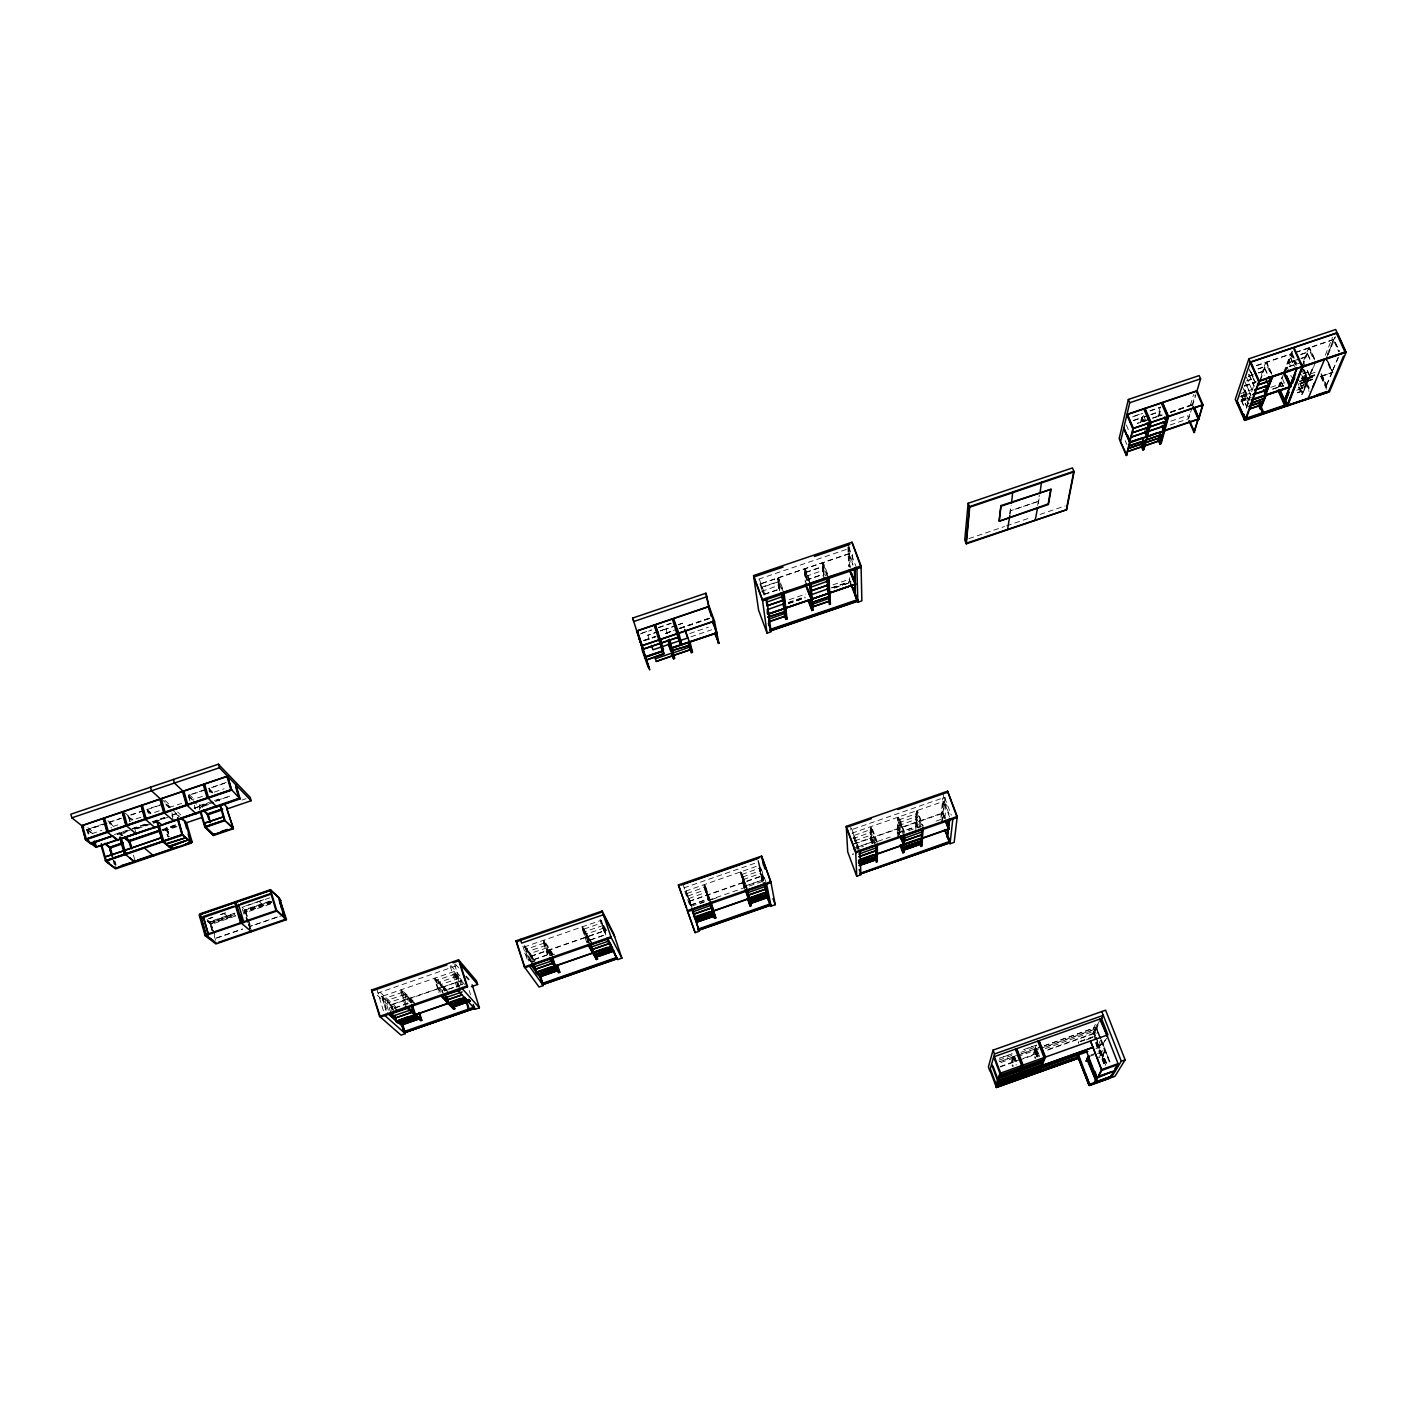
<?xml version="1.0" encoding="UTF-8"?>
<svg xmlns="http://www.w3.org/2000/svg" width="1417" height="1417" viewBox="0 0 1417 1417"><rect width="100%" height="100%" fill="white"/><g stroke="black" fill="none" stroke-linecap="round" stroke-linejoin="round"><path stroke-width="0.75" stroke-dasharray="5 3.75" d="M897.28 833.373L897.386 829.069L899.547 834.79M897.687 837.5L898.236 817.095L903.355 830.681M898.343 837.27L898.573 828.662L900.008 832.47M915.293 827.103L915.541 822.763M915.701 831.23L916.852 810.63L922.715 826.324M916.462 826.696L916.71 822.356M916.746 821.984L917.384 810.648L923.264 826.146M940.959 817.326L942.766 798.09M943.722 793.626L941.295 819.274L933.112 822.108M941.65 822.197L942.482 813.393L944.678 819.097M942.163 822.019L944.183 801.154L852.166 833.107L857.94 848.854M943.031 818.477L945.104 797.204L851.44 829.724M944.873 818.016L946.609 800.888M1009.736 513.822L1010.728 506.701M1009.984 514.406L1011.189 505.674M1037.651 505.426L1039.37 494.976M1038.289 503.637L1039.671 495.312M1140.526 422.107L1142.403 414.614M1142.563 416.279L1141.146 421.894L1137.302 423.187M1141.765 421.681L1143.182 416.067M1160.328 406.838L1157.831 416.244L1162.507 414.667M1158.38 416.332L1159.956 410.381M1159.071 415.836L1160.576 410.186M1190.475 405.032L1193.575 394.511M1188.137 418.901L1189.873 413.002M1192.388 404.571L1195.204 395.042M1170.141 424.994L1188.739 418.688L1191.856 408.202M1192.476 406.094L1195.824 394.847M1012.907 1056.976L1011.029 1062.608L1012.553 1066.576M1013.775 1056.444L1011.827 1062.325L1013.332 1066.31M1012.606 1062.042L1014.501 1056.409L999.57 1061.705L1019.833 1054.301M1246.499 406.502L1248.572 400.568M1248.767 399.984L1255.055 381.988L1248.855 368.048M1246.429 408.273L1249.192 400.356M1261.396 374.637L1265.629 362.663L1270.96 374.584M1259.908 380.429L1266.355 362.132L1272.59 376.054M1260.404 380.252L1266.763 362.274L1272.094 374.194M1278.293 387.107L1282.048 376.993M1283.784 372.352L1290.515 354.25L1294.996 364.169M1278.772 386.93L1284.05 372.795M1284.28 372.175L1293.367 347.785M1279.392 386.735L1282.456 378.481M1284.9 371.98L1292.463 351.699M1279.994 386.522L1282.261 380.465M1285.52 371.768L1291.649 353.86M1036.305 1045.073L1034.835 1048.97L1037.917 1057.029M1032.904 1054.833L1035.083 1049.094L1038.165 1057.153M1035.969 1048.562L1033.648 1054.673L1035.154 1058.375M1303.799 360.308L1308.476 348.175L1313.878 360.077M1302.081 366.153L1309.237 347.661L1315.525 361.53M1302.577 365.993L1309.609 347.803L1315.915 361.672L1307.643 380.039L1313.187 366.047M1304.047 380.287L1304.508 379.136L1308.706 388.453M1303.693 369.713L1308.511 380.411L1301.816 394.705L1307.395 380.642L1303.87 372.83M1308.015 380.447L1302.418 394.511L1298.078 384.857M1308.263 379.827L1313.825 365.834M1325.302 355.206L1332.494 337.405M1327.534 354.037L1333.308 339.797L1338.746 351.664M1334.796 337.211L1326.383 357.934L1332.848 372.157L1320.431 376.887M1328.172 354.835L1335.558 336.661M1337.967 357.669L1332.104 371.75L1338.463 357.491M1332.334 372.193L1325.958 386.522L1331.856 372.37L1325.639 358.731M1095.376 1024.42L1092.631 1029.946L1096.51 1039.883M1092.56 1033.613L1095.589 1027.591M1097.36 1024.066L1095.731 1027.325L1105.295 1052.424L1102.125 1058.127L1105.295 1052.424M1099.681 1020.559L1093.162 1033.507L1095.518 1039.511L1093.233 1033.383L1047.677 1049.678M1040.503 1048.456L1096.297 1028.636L1098.157 1024.934M1097.75 1026.28L1094.048 1033.595L1046.083 1050.652M1096.032 1037.315L1099.858 1047.376L1095.979 1037.439M1096.723 1047.092L1100.85 1045.533L1096.793 1046.968M1102.798 1044.063L1096.882 1045.959M1105.101 1040.096L1102.55 1044.79L1106.624 1038.271M1101.93 1055.683L1105.101 1049.944L1099.043 1052.105M998.95 1060.164L1013.492 1054.886L1016.538 1063.122M1021.037 1052.317L1035.561 1047.039L1039.281 1056.551M1021.799 1053.699L1042.221 1046.348M1044.258 1045.728L1096.386 1027.095L1109.972 1061.829M1017.725 1055.258L1042.115 1046.596M1044.205 1045.852L1096.262 1027.343M1000.898 1062.537L1015.493 1057.365M1017.583 1056.621L1038.431 1049.2M1045.923 1046.968L1094.597 1029.557L1096.103 1033.666M1045.215 1048.686L1093.711 1031.346L1095.252 1035.331M1000.313 1066.523L1021.179 1058.995M1023.233 1058.375L1037.705 1053.114M1000.207 1066.966L1016.892 1061.032M1018.965 1060.288L1037.74 1053.61M1080.25 1041.265L1093.587 1036.518M1080.02 1041.743L1093.339 1037.014M1086.219 1039.883L1091.94 1037.864M1096.758 1046.224L1102.869 1043.939M1095.819 1048.81L1099.911 1047.252M1090.966 1054.992L1097.024 1052.831M1089.248 1056.497L1105.419 1050.741L1102.231 1056.462L1096.262 1058.588M1099.096 1056.32L1103.17 1054.779L1107.138 1064.946L1103.099 1054.903M404.766 994.415L386.983 1000.402L390.649 1012.376M457.266 976.171L439.553 982.14L443.911 996.062M545.811 945.405L528.204 951.338L532.703 965.172M603.022 925.531L585.522 931.43L590.11 945.192M687.883 896.04L705.152 889.858L708.713 900.326M742.632 877.017L759.866 870.835L763.373 880.736M853.105 838.634L870.268 832.487L874.572 844.054M898.75 822.781L915.878 816.635L920.961 830.096M406.909 996.505L389.214 1002.457L391.8 1010.551M459.179 978.332L441.555 984.266L443.858 991.103M549.885 955.572L547.316 947.707L529.799 953.606L532.367 961.47M604.28 927.905L586.851 933.785L588.887 939.808M688.751 898.555L705.949 892.391M743.252 879.603L760.415 873.457L763.178 881.197M855.124 840.724L870.304 835.268L873.687 843.788M898.661 825.597L915.719 819.487L918.889 828.059M459.126 987.578L453.936 971.407L461.924 980.458L390.826 1004.795L392.226 1009.046M530.755 956.156L606.228 930.101M688.963 901.336L761.638 875.901M852.68 844.249L943.049 812.827L945.334 818.778M461.924 980.458L391.11 1005.06L392.385 1009.187M530.968 956.457L606.299 930.261M689.016 901.513L761.708 876.237M854.734 843.894L943.013 813.216L945.281 819.15M395.006 1007.788L412.347 1001.766M462.084 984.461L446.709 989.81L458.364 985.949M533.926 959.486L551.124 953.499M590.287 939.878L605.537 934.582M690.929 904.878L707.986 898.963M744.828 886.139L761.815 880.24L744.864 886.316M853.548 848.34L870.428 842.46M898.467 832.718L913.434 827.51L898.449 832.895M395.148 1007.93L412.489 1001.89M534.014 959.628L551.213 953.659M590.375 940.038L605.608 934.742M691 905.056L708.039 899.122L706.853 895.314M857.303 847.207L870.445 842.637L870.357 838.457L871.792 842.283M533.748 961.009L530.932 961.984L522.536 950.169M762.311 881.516L690.185 906.597L683.702 887.963L756.82 862.581M853.353 849.863L863.573 846.303M871.756 843.452L875.848 842.035M877.885 841.326L890.159 837.057M908.563 830.645L924.929 824.96M554.685 954.155L548.538 956.28L543.331 940.357L554.224 956.971M700.299 903.497L704.072 902.186M711.777 899.512L717.852 897.404M852.821 854.681L853.441 853.778L852.591 854.061M456.292 965.809L377.967 992.998L396.583 1010.091M454.078 971.548L381.758 996.47L386.062 1010.569M606.139 929.942L601.091 920.306L524.308 946.963L528.948 961.063M685.456 891.187L759.441 865.309L765.091 881.161M402.587 992.307L384.733 998.33L389.64 1014.359M455.335 973.993L437.552 979.979L442.547 995.956M544.287 943.084L526.61 949.036L531.765 964.924M687.015 893.507L704.355 887.29M898.821 819.929L916.02 813.765L921.882 829.211M216.411 937.93L242.342 929.021M277.502 916.923L249.658 926.505L281.664 915.701M216.606 938.089L242.52 929.162M208.671 918.606L212.656 917.242M220.609 914.496L226.578 912.459M245.796 905.853L257.717 901.761M259.701 901.07L263.668 899.706M208.866 918.765L212.851 917.401M220.804 914.656L228.757 911.928M269.815 897.829L242.024 907.376L245.123 910.033L248.843 922.432M234.761 913.133L209.503 921.794L211.983 930.402L209.503 922.272L234.177 913.806M269.655 901.106L244.468 909.803L248.134 922.343M243.795 910.493L269.832 901.743M209.698 922.432L234.939 913.752M271.338 901.265L244.468 910.263L247.94 922.201M234.549 914.585L209.875 923.069L210.832 923.831L235.47 915.364M271.515 901.903L244.84 911.06L245.743 911.839L270.328 903.391M209.982 923.423L207.555 920.749M210.053 923.707L234.744 915.223M247.284 922.414L244.362 911.928L271.71 902.523M235.665 916.002L211.009 924.469L206.9 920.961M270.523 904.011L245.265 912.69L244.362 911.928M788.419 602.455L804.909 596.84M831.726 587.718L850.289 581.413M788.206 602.774L804.945 597.088M831.744 587.966L850.838 581.484M788.437 603.359L805.139 597.673M834.347 587.736L851.05 582.068M690.911 636.818L711.671 629.768M788.313 603.713L804.998 598.027M834.188 588.108L842.53 585.274M844.603 584.566L848.783 583.149M114.387 834.56L129.903 829.282M131.923 828.608L150.113 822.409M152.133 821.736L164.673 817.467M172.484 814.81L176.399 813.464M212.444 801.207L198.522 805.954L199.744 810.134M214.339 800.57L218.785 799.064M164.868 817.644L157.057 820.319L158.243 824.499M172.697 814.988L176.611 813.659M117.115 834.276L126.821 830.982M132.047 829.193L147.563 823.915M152.806 822.143L164.425 818.176M194.094 808.097L209.503 802.854M216.642 800.428L230.351 796.017L216.836 800.623M117.328 834.454L149.724 823.436M154.949 821.665L168.517 817.06M194.306 808.292L211.629 802.394M126.963 831.584L120.906 833.639L125.121 832.895M135.022 828.839L151.176 823.348M153.195 822.657L157.234 821.275M213.418 802.164L200.364 807.3L213.595 802.801M215.313 801.526L219.086 800.233L215.49 802.146M137.219 828.768L151.353 823.968M153.373 823.277L157.411 821.913L156.348 820.974M241.988 800.091L246.062 798.692M175.602 824.836L165.293 828.343L167.649 836.632M162.016 829.707L175.814 825.013M162.193 830.327L175.991 825.633M163.15 830.681L176.912 826.005M177.09 826.625L166.799 830.132L165.683 829.14L167.401 835.215M1133.511 420.601L1141.588 417.873L1143.289 421.841M1148.886 415.411L1142.828 417.448L1144.529 421.416M1150.905 414.72L1158.964 412.01M1244.604 385.601L1256.082 381.722M1244.498 385.902L1255.976 382.023M1244.392 386.203L1255.869 382.324M1143.076 421.239L1150.763 418.635M1152.676 417.997L1156.52 416.687M1170.637 411.922L1193.008 404.359M1137.231 423.488L1141.075 422.177M1142.988 421.54L1150.675 418.936M1152.606 418.281L1162.436 414.951M1170.566 412.205L1192.919 404.642M1142.917 421.823L1146.76 420.53M1170.477 412.506L1192.831 404.943M1240.778 393.519L1252.787 389.197M1303.268 373.468L1311.327 370.74M1303.162 373.787L1311.203 371.059M1241.735 395.839L1249.652 393.147M1239.662 396.795L1249.546 393.448M1170.849 421.15L1187.375 415.553L1188.739 418.688M1241.558 397.203L1249.918 394.387M1270.819 387.302L1283.377 383.051M1302.188 376.692L1316.818 371.732M1301.479 378.056L1309.503 375.346L1306.846 369.465M1301.355 378.374L1309.379 375.647L1306.722 369.766M1241.327 399.612L1249.705 396.778M1272.749 388.984L1283.217 385.442M1302.081 379.048L1314.639 374.796M1241.239 399.913L1249.599 397.079M1272.643 389.268L1283.111 385.725M1301.957 379.349L1314.515 375.098M1241.487 400.48L1249.865 397.646M1302.205 379.915L1314.781 375.664M1240.849 401.046L1251.3 397.504M1299.407 381.208L1314.055 376.249M1241.097 401.613L1249.457 398.779M1299.672 381.775L1314.303 376.816M1299.708 383.281L1312.567 379.03M1320.679 376.284L1332.848 372.157M1300.753 383.298L1312.443 379.331M1320.555 376.585L1332.724 372.458L1326.259 358.253M1299.974 383.848L1312.319 379.632M1306.545 384.149L1298.273 386.965L1301.816 394.705M1298.539 387.532L1306.793 384.733M1298.822 389.303L1304.774 387.284M1296.714 390.26L1304.65 387.585L1302.134 381.456M1297.529 392.58L1303.463 390.578L1298.22 378.941M1297.405 392.881L1303.339 390.862L1298.096 379.242M758.68 579.163L849.686 548.308L848.393 544.943M849.332 553.746L759.937 584.07L849.314 553.498L853.495 564.657M761.088 587.4L777.844 581.714L780.59 589.242M805.653 572.273L822.356 566.605L825.81 575.94M777.862 581.962L761.124 587.648L763.816 594.945M805.671 572.539L822.374 566.871M761.638 591.42L778.287 585.504L779.864 589.897M806.007 576.365L822.622 570.466L824.96 576.666M642.06 633.027L651.377 629.874M658.515 627.448L671.073 623.179M640.271 633.913L651.448 630.104M658.568 627.696L671.144 623.427M764.206 594.219L778.73 589.277M806.308 579.907L822.87 574.292M764.224 594.467L778.765 589.525M806.326 580.173L822.887 574.54M658.267 631.699L647.835 635.259L658.214 631.468M660.304 630.76L664.467 629.343L666.008 633.736M676.246 625.606L665.831 629.148L676.192 625.358M678.282 624.649L682.445 623.232L683.986 627.625M660.357 630.99L664.467 629.343M678.336 624.897L682.445 623.232M87.783 833.426L86.72 829.565L102.609 824.18M643.796 640.36L655.734 636.304M678.017 628.741L666.203 633.275M679.611 628.192L709.403 618.078M106.806 823.011L86.951 829.76L88.031 833.621M109.463 822.108L121.1 818.158M143.755 810.453L128.274 815.714L129.886 821.488M148.36 813.376L147.049 809.337L162.512 804.094M189.949 801.083L188.284 795.327L205.607 789.446M226.224 782.45L208.866 788.348L209.999 792.174M643.867 640.59L655.805 636.534M666.149 633.027L672.101 631.008M679.664 628.44L709.456 618.326M107.037 823.206L87.199 829.937L88.261 833.798M121.331 818.353L109.694 822.303L111.305 828.077M143.985 810.648L128.486 815.909L130.116 821.683M147.262 809.532L162.725 804.271M205.802 789.641L188.496 795.522L190.161 801.278M224.488 783.3L209.078 788.543L210.194 792.369M643.938 640.838L655.876 636.782M665.565 633.488L672.172 631.238M679.717 628.67L709.51 618.556M91.946 833.674L101.811 830.327M117.788 824.889L112.97 826.536L109.888 824.021M140.832 817.326L131.639 820.195L126.892 816.157M159.253 810.807L150.981 813.624L146.341 809.55M168.942 807.513L181.695 803.439M202.383 796.407L191.95 799.684L187.593 795.539M212.408 792.741L208.919 790.172M214.357 792.085L224.116 788.755M689.725 633.523L708.411 627.182M789.18 599.728L805.848 594.06M832.948 584.849L849.615 579.181M968.945 538.619L1004.476 526.539M1006.566 525.831L1029.557 518.002M1040.007 514.46L1065.088 505.94M1256.631 365.409L1291.135 353.772L1296.502 365.675M1295.652 352.248L1333.946 339.301L1339.384 351.168M1256.525 365.728L1291.011 354.073L1297.281 367.959M1295.528 352.55L1333.804 339.619L1339.242 351.487M1258.119 368.757L1264.194 366.702L1268.622 376.621M1300.841 354.321L1306.899 352.284L1310.477 360.184M1258.013 369.075L1264.088 367.021L1266.745 372.954M1300.717 354.64L1306.775 352.585L1310.353 360.485M1248.466 376.107L1256.525 373.38M1258.526 372.706L1262.565 371.343L1264.212 375.594M1299.052 359.015L1289.009 362.398L1290.674 366.649M1301.072 358.324L1305.092 356.978L1306.864 360.91M1248.359 376.408L1256.418 373.698M1258.42 373.008L1262.458 371.644M1288.885 362.717L1298.946 359.316M1300.948 358.643L1304.968 357.279L1306.757 361.211M1134.663 415.889L1142.775 413.162M1150.108 410.682L1160.222 407.264M1132.573 416.881L1142.704 413.445M1150.019 410.983L1160.151 407.547M1246.907 380.695L1254.931 377.967M1289.275 366.365L1297.281 363.655M1246.801 380.996L1254.824 378.286M1289.169 366.666L1301.178 362.61M1133.582 420.318L1141.659 417.59L1143.36 421.54M1148.957 415.11L1142.917 417.165L1144.599 421.132M1150.976 414.437L1159.035 411.709L1160.665 415.96M86.72 829.565L92.176 833.869M92.619 833.444L87.872 829.707L88.934 833.568M87.801 827.634L94.567 833.001M206.935 919.491L210.159 922.06L213.595 933.484M210.726 923.477L212.833 928.224M122.978 835.339L119.79 832.735L120.959 836.933M119.967 833.355L121.083 834.259M119.117 832.948L122.323 835.569M121.649 835.8L118.461 833.178L119.577 834.082M107.816 820.744L112.687 824.747M109.02 822.533L113.643 826.306M223.975 913.788L227.003 915.789M127.565 815.926L132.543 820.142M125.068 813.004L132.985 819.735M245.017 911.698L245.92 912.459M245.69 911.468L250.809 926.683M147.209 811.126L150.308 813.854M166.993 828.697L169.845 835.747M162.99 825.509L156.844 820.124L158.031 824.322M167.454 829.901L165.948 828.113L168.304 836.402M162.246 825.686L156.171 820.354L157.376 824.552M147.014 809.32L151.637 813.393M258.886 901.106L262.11 904.436L259.081 901.743M165.86 803.864L170.642 808.221M172.219 809.674L179.498 816.281M165.931 804.767L169.154 807.708M175.956 813.889L178.825 816.511M377.223 995.212L393.271 1009.86M161.272 798.834L170.288 807.052M164.85 800.339L171.227 806.167M177.603 811.994L180.791 814.917M397.238 1009.86L391.783 1004.83L393.005 1008.78M380.022 992.183L397.539 1008.39M192.942 800.64L200.647 807.956M188.266 795.309L192.623 799.471M200.364 807.3L199.195 805.724L200.399 809.904M188.851 794.193L193.474 798.603M199.638 804.502L202.737 807.442M415.181 1003.626L400.94 989.81L406.041 1006.035M415.819 1005.131L409.247 998.755L410.469 1002.722M410.469 998.347L413.091 1000.88M219.086 800.233L218.129 799.277L219.263 800.871M208.848 788.313L213.081 792.51M209.592 789.942L212.603 792.935M442.37 986.87L434.417 978.385L438.809 992.414M442.635 987.153L447.506 992.378M443.84 986.728L449.933 993.264M448.038 992.183L434.824 978.049L439.217 992.077L434.966 978.191M461.251 980.688L465.626 985.63M450.925 965.579L460.419 976.419M455.335 964.056L459.356 968.714M531.641 956.227L536.476 963.153M524.06 946.627L535.821 963.383M524.503 945.281L535.148 960.513M548.946 950.205L552.4 955.448M550.15 949.78L553.604 955.04M587.169 936.92L589.206 940.498M591.775 943.917L582.139 926.877L587.506 942.925M592.43 943.687L588.374 936.495L589.667 940.392M605.466 930.172L600.489 920.696L605.148 934.565M1326.135 358.554L1332.6 372.777M1321.76 374.513L1326.79 385.566M1321.051 373.521L1326.967 386.558M1309.113 347.962L1314.515 359.865M1321.158 374.726L1327.003 387.62M1321.299 375.594L1326.365 386.752M1321.423 376.55L1326.489 387.709M1320.821 376.763L1326.719 389.764M1303.286 361.618L1305.96 367.499M1304.331 369.908L1308.759 379.667M1303.569 370.032L1308.387 380.712M1301.833 366.773L1308.263 381.049M1301.479 369.146L1306.775 380.854L1305.305 384.574L1301.798 376.78M1309.326 388.24L1305.11 378.924L1308.865 389.392M1292.269 353.648L1296.75 363.567M1301.532 374.637L1309.095 391.464M1291.755 353.559L1296.13 363.779M1290.745 357.739L1296.094 369.607M1290.639 358.04L1293.314 363.974M1296.821 380.819L1302.914 394.333M1287.167 367.34L1291.578 377.152M1282.686 379.349L1284.422 383.228M1281.553 382.36L1283.288 386.239M1281.446 382.661L1283.182 386.54M1266.249 362.451L1271.598 374.371M1251.14 372.122L1253.797 378.091M1248.749 368.349L1254.948 382.289M1248.891 374.159L1254.187 386.062M1248.784 374.46L1254.08 386.363M1246.34 377.099L1252.486 390.933M1246.641 385.3L1250.998 395.148M1244.781 381.669L1250.91 395.449M1245.047 389.958L1249.812 400.161M1244.834 390.561L1248.324 398.407M1244.268 389.817L1248.926 400.852M1242.479 386.841L1248.82 401.153M1243.329 392.084L1248.536 403.81M1243.577 394.245L1247.916 404.022M1241.735 395.184L1246.907 406.874M1241.629 395.485L1246.801 407.175M1241.487 400.391L1244.923 408.167M1241.381 400.692L1244.817 408.468M1143.554 415.447L1146.105 421.398M1126.356 425.029L1129.739 432.964M1125.24 440.652L1126.905 444.584M1096.333 1027.219L1099.255 1034.995M1099.964 1036.5L1109.848 1062.077M1096.297 1028.636L1100.194 1038.572M1100.956 1040.556L1109.511 1062.413M1099.291 1041.53L1100.779 1045.657M1093.641 1031.47L1095.199 1035.455M1097.289 1041.867L1105.827 1063.742M1105.756 1065.46L1096.368 1041.406L1105.012 1063.83M1096.297 1042.664L1104.746 1064.291M1095.89 1042.416L1104.339 1064.078M1095.642 1042.912L1104.073 1064.539M848.606 547.086L856.931 568.802M944.661 797.7L951.338 815.147M944.183 801.154L950.098 816.812M848.801 553.923L852.981 564.834M949.549 817.007L943.633 801.526L942.535 813.021L944.714 818.725M1039.635 1056.621L1036.553 1048.562L1034.357 1054.319L1035.862 1058.286M1035.508 1047.181L1038.732 1056.267M1035.526 1048.722L1037.829 1054.762M1035.827 1050.44L1038.13 1056.462M1035.172 1052.158L1037.474 1058.145M1035.136 1052.264L1037.421 1058.269M943.031 813.021L945.298 818.973M849.102 579.358L850.554 583.166M1014.501 1056.409L1016.804 1062.467M1014.235 1056.285L1016.538 1062.343M1013.562 1056.533L1016.768 1064.769M1012.872 1056.763L1015.971 1065.053M827.439 573.495L823.295 562.584L824.287 577.799M828.29 577.056L822.763 562.496L823.773 577.977M826.961 575.727L822.126 562.974L822.976 576.01M921.316 824.623L916.179 811.055L915.559 822.391L917.72 828.113M916.214 822.161L918.464 828.113M916.197 822.356L917.702 826.501M809.461 579.606L805.334 568.678L806.627 583.786M904.755 832.576L898.909 817.06L898.591 828.29L900.025 832.098M809.479 581.395L804.661 568.642L805.99 584.017M804.697 568.89L809.497 581.643M898.236 817.29L903.355 830.876M809.745 583.166L804.165 569.067L805.299 582.033M904.648 835.198L897.705 817.485L897.404 828.697L899.547 834.418M805.972 576.117L807.548 580.509M898.75 822.586L903.816 836.065M898.661 825.403L901.549 833.267M897.935 828.52L900.167 834.843M877.318 842.123L871.526 826.572L871.685 837.642L873.828 843.381M782.68 588.693L778.588 577.746L780.342 592.731M783.495 592.271L778.039 577.658L779.58 590.765M876.645 842.176L870.835 826.625L871.154 846.728M781.493 589.1L777.419 578.136L778.925 590.978M875.245 840.653L870.162 827.032L870.357 838.102L872.5 843.841M875.263 843.416L870.215 829.689L852.981 835.853L858.72 851.174M871.012 837.872L873.244 844.036M759.441 579.553L765.322 595.441M859.34 849.35L850.678 825.916L850.873 829.99M760.592 583.857L764.649 594.821M852.857 833.054L858.613 848.624M759.902 583.822L763.993 595.034M758.219 860.562L766.65 884.137M763.71 879.443L758.803 865.716L762.417 880.329M763.533 880.081L759.317 868.196L742.012 874.413L747.521 889.858M665.76 628.9L667.992 635.135M746.954 887.467L741.374 871.774L743.854 882.082M747.432 890.461L740.666 871.827L745.165 890.549M743.216 879.443L745.997 887.361M745.98 888.211L740.17 872.199L744.704 888.282M743.181 882.313L745.324 888.335M647.782 635.011L649.305 639.404M710.342 900.202L704.834 884.456L707.951 894.552M710.076 900.698L704.231 884.474L709.917 902.824M704.284 884.651L709.793 900.397M707.42 894.747L709.527 900.787M709.12 900.627L703.611 884.881L706.746 894.977M693.25 911.503L686.129 890.956L689.583 900.946M683.1 884.421L691.673 909.165M689.689 901.265L692.328 908.935M604.191 927.745L605.59 931.819M601.091 920.306L606.494 936.318M605.732 934.972L601.676 922.963L584.176 929.038L589.437 944.856M600.17 919.35L605.502 935.273M589.507 940.091L582.918 926.807L588.197 942.677M587.524 936.424L589.065 940.799M588.462 940.817L581.678 927.232L586.957 943.102M552.081 955.643L549.955 949.479L543.969 940.321L549.194 956.245M549.619 949.957L550.965 954.048M549.424 949.656L551.355 955.536M550.239 954.119L542.746 940.764L547.299 954.686M547.21 947.548L549.796 955.412M533.341 961.806L531.428 955.926L525.105 946.875L530.277 962.834M529.905 953.747L532.951 962.568M522.891 946.184L528.098 962.196M469.204 990.43L470.533 994.628M462.491 984.62L461.003 980.405L453.387 971.796L457.797 985.807M454.627 964.516L460.968 984.638M457.142 976.03L459.763 984.124M455.211 973.851L460.242 989.81M450.199 966.057L457.797 990.2M445.08 990.678L443.592 986.462L435.657 977.943L440.669 993.99M443.043 986.834L444.46 991.085M442.901 986.693L444.194 990.802M439.695 982.282L442.812 992.219M708.057 894.889L710.431 902.629M411.692 1002.297L410.186 998.064L401.631 989.757L406.59 1005.84M409.637 998.259L411.196 1002.651M410.186 1002.439L408.964 998.489L400.391 990.2L404.731 1004.263M406.768 996.364L408.751 1002.457M404.607 994.273L407.689 1004.246M393.324 1010.498L391.499 1004.564L382.608 996.364L387.532 1012.482M381.917 996.612L386.221 1010.711M376.851 989.261L383.653 1011.525M249.303 923.866L251.358 931.04M248.524 923.671L250.508 930.632M248.524 924.185L250.278 930.137M242.413 909.218L244.928 917.366M194.288 805.175L195.387 808.983M213.4 930.225L215.118 936.23M214.18 935.486L215.898 941.49M171.918 812.773L173.016 816.599M171.794 814.917L173.441 820.638M167.277 829.282L169.19 835.959M166.604 827.9L169.296 836.792M166.161 828.29L168.641 837.022M157.712 820.089L158.917 824.269M134.473 827.617L136.085 833.355M133.446 855.106L135.2 861.323M114.99 861.093L116.123 865.149M114.334 861.323L115.45 865.38M113.785 860.154L114.919 864.211M113.13 860.385L114.246 864.441M87.393 829.335L89.005 835.127M742.738 882.826L744.633 890.726M743.925 882.419L745.82 890.319M757.953 860.686L761.832 879.443M761.035 876.468L762.683 884.456M759.441 865.309L763.338 884.226M848.464 547.068L849.279 567.083M849.651 577.658L849.793 581.572M847.933 547.263L848.624 566.517M849.686 548.308L850.342 567.508M849.314 553.498L849.793 566.924M852.361 554.419L852.697 565.135M871.544 838.049L871.614 842.3M1078.355 1041.938L1078.372 1043.071L1078.355 1041.938M1012.021 1053.787L999.534 1058.216L1011.986 1053.911M1036.27 1045.161L1023.8 1049.59L1036.234 1045.285M1038.324 501.335L1010.144 510.917L1038.324 501.335"/><path stroke-width="1.5" d="M902.824 852.751L903.125 844.337L904.312 843.912L903.993 852.325L902.824 852.751L899.99 845.205M904.666 834.772L904.329 843.558L903.143 843.965L903.461 835.198M903.656 844.142L903.337 852.556L900.521 845.028M903.674 843.788L903.993 835.003M922.219 838.049L922.06 840.653L903.816 847.012L903.904 844.426M921.156 840.122L920.749 846.498L921.918 846.091L922.485 837.589L921.404 846.268M921.936 828.414L921.333 837.642L922.52 837.234L923.14 827.989M921.989 837.412L922.591 828.183M968.13 503.283L964.764 540.036L966.288 543.845L1066.647 509.713L1074.086 471.861L1072.456 467.929L968.13 503.283L969.724 507.233L966.288 543.845M846.356 827.422L855.744 852.804L957.13 817.538L947.583 791.2L846.286 826.359L847.703 851.83L856.718 876.291L860.881 874.838L860.066 851.298M949.691 820.567L948.345 828.237L949.355 818.867M945.954 820.443L949.071 829.051L858.596 860.58M949.39 841.503L944.519 829.707M947.583 791.2L957.272 816.458L954.172 842.318L950.028 843.77L952.826 819.026M999.074 520.624L1000.969 505.586L1051.095 489.255L1048.421 504.523L999.304 521.208L1048.173 503.938L1050.528 490.565M999.304 521.208L1000.969 505.586M1009.825 515.54L1007.646 529.126M1011.543 503.088L1012.73 491.965M1037.598 507.817L1035.296 519.72M1039.972 493.435L1041.477 482.223M1066.416 509.146L1073.838 471.259L969.476 506.631L966.057 543.26L1066.647 509.713M1196.851 391.411L1200.589 378.817L1199.172 375.576L1128.339 399.47L1119.164 438.632L1126.302 455.477L1129.26 445.753M1128.339 399.47L1129.739 402.729L1120.51 441.803L1126.922 455.264M1126.302 455.477L1129.562 442.157L1141.11 438.278M1196.958 391.039L1126.905 414.703L1132.874 428.696L1203.033 404.943L1197.046 390.738L1126.976 414.402L1132.945 428.395L1129.703 441.59L1133.511 428.483L1127.542 414.49M1163.251 433.974L1128.942 446.249L1129.951 442.157L1123.823 427.757M1147.309 436.294L1144.033 449.455L1142.793 449.88L1145.29 440.315M1145.078 408.557L1151.082 422.532L1147.681 435.497L1146.442 435.922L1149.807 422.957L1143.82 408.982M1145.91 440.102L1143.413 449.667L1141.748 445.77M1147.062 435.71L1150.515 422.443L1144.529 408.468L1150.445 422.744M1164.473 431.034L1164.845 430.201L1161.125 443.663L1159.903 444.07L1163.605 430.626L1161.905 426.694M1162.595 402.641L1168.618 416.598L1165.004 429.634L1163.764 430.06L1167.36 417.023L1161.338 403.066M1163.694 432.344L1160.505 443.875L1158.84 439.978M1164.384 429.847L1168.069 416.509L1162.046 402.552L1167.998 416.811M993.051 1050.139L988.393 1066.983L989.774 1070.667L994.504 1053.965L993.051 1050.139L1105.614 1010.179L1125.133 1059.845L1114.949 1076.335L1111.265 1077.646L1121.29 1061.209L1125.133 1059.845M1198.197 418.918L1194.035 432.504L1198.197 418.918L1193.911 409.088M1132.945 428.395L1203.122 404.642L1198.995 418.121L1202.413 405.156L1196.338 391.251M1199.065 419.273L1194.566 407.937M999.924 1073.218L995.938 1086.06L1077.894 1056.976M996.204 1086.432L996.399 1087.494L1078.461 1058.18L996.434 1087.388M1020.169 1073.271L1019.053 1076.353L1041.088 1068.507L996.966 1084.218L997.905 1081.189L1093.587 1047.145L997.834 1081.437L991.563 1064.344M1016.095 1048.899L1022.348 1065.354M1016.326 1048.81L1022.613 1065.141M1287.327 405.563L1329.429 391.96L1346.15 352.319L1335.682 329.506L1248.873 358.802L1235.27 399.328L1244.587 420.424L1328.438 391.978L1328.65 390.277M1236.651 402.463L1250.325 362.026L1337.17 332.712L1345.743 352.054L1258.739 381.474L1250.219 362.345L1337.028 333.048M1244.587 420.424L1245.348 418.529L1243.683 414.791M1327.127 392.084L1245.224 419.875L1258.845 381.173L1248.873 358.802M1019 1072.917L1021.639 1065.602L1015.387 1049.147M1266.302 394.564L1260.156 408.84L1265.186 394.936M1272.98 376.178L1265.399 394.351L1271.846 376.568M1019.691 1072.687L1022.383 1065.23M1260.758 408.627L1266.054 395.343M1266.019 394.139L1272.484 376.355M1017.867 1078.248L1019.815 1072.846M1020.382 1072.439L1023.056 1065.088L1016.786 1048.651M1018.646 1077.965L1020.63 1072.545L1019.036 1073.112M1262.6 413.658L1259.695 405.049M1290.196 386.469L1284.351 400.639L1289.7 386.646L1284.44 374.92M1258.845 380.978L1297.405 367.658L1289.931 386.044L1296.785 368.137M1288.514 392.261L1286.051 400.055M1285.077 373.964L1290.444 387.054L1251.512 400.267M1291.808 383.67L1295.616 373.716M1286.831 398.053L1289.133 392.048M1292.428 383.458L1294.731 377.489M1288.124 403.508L1301.833 368.668M1287.575 406.13L1302.737 367.021L1293.987 347.572M1312.939 386.682L1314.604 382.732M1324.434 359.652L1308.174 398.496M1038.98 1070.721L1041.247 1065.212M1041.69 1064.84L1044.772 1057.365L1038.484 1040.946M1039.724 1070.561L1039.777 1071.677L1042.044 1064.929L997.586 1080.764L1000.597 1073.076L994.38 1056.604M1042.363 1064.61L1045.463 1057.117L1039.157 1040.698M1040.432 1070.207L1044.063 1057.613L1037.775 1041.194M1329.5 389.356L1343.475 356.163M1077.912 1058.092L996.594 1086.68M1085.971 1050.05L1096.864 1078.107L1095.199 1071.819M1101.434 1018.982L1103.276 1015.334L994.504 1053.965M1088.167 1060.678L1095.926 1080.675L1086.715 1058.924L1088.929 1055.718L1085.989 1061.351L1089.248 1056.497M1076.92 1054.478L1088.929 1085.192M1076.991 1054.354L1089.283 1085.493L1077.31 1053.522M1097.555 1077.859L1094.473 1083.208L1096.209 1078.851M1089.283 1085.493L1110.113 1078.054L1118.438 1064.362L1101.841 1070.384L1097.679 1077.629L1101.523 1069.569L1118.048 1063.671L1114.701 1069.197M1095.252 1080.923L1097.006 1077.859M1094.172 1082.411L1110.149 1076.707L1113.744 1072.067M1097.378 1076.831L1111.548 1071.766M1097.236 1077.062L1111.406 1071.996M1096.882 1078.089L1113.585 1071.039M1088.167 1057.206L1096.74 1079.276M1089.939 1084.164L1107.509 1077.876M1088.858 1085.298L1110.149 1076.707M1000.083 1075.025L1021.072 1067.462M1022.312 1067.125L1043.266 1059.562M1107.474 1036.695L1099.822 1019.16M999.41 1076.867L1020.293 1069.339M1021.639 1068.967L1042.505 1061.439M998.861 1078.62L1019.655 1071.11M1020.984 1070.738L1041.761 1063.246M1041.442 1066.381L1019.301 1074.263L1041.69 1067.072M1086.626 1050.582L1041.973 1066.487L1086.573 1050.706M1041.69 1067.054L997.143 1082.145M998.719 1082.836L1016.786 1076.406M1041.247 1068.241L1087.795 1051.573M1006.513 1082.765L1037.474 1071.748M1039.529 1071.004L1073.643 1058.853M371.537 990.022L379.561 1016.361L466.813 986.019L467.521 986.817L380.429 1017.123L371.537 990.022L458.541 959.823L476.519 980.918L477.653 984.496L471.418 986.675M602.136 911.06L515.93 940.853L524.361 966.89L610.78 936.832L621.886 958.158L617.67 959.628L606.848 939.241M856.718 876.291L855.691 851.794L957.272 816.458M695.109 932.634L678.406 884.97L761.655 856.081L770.813 881.657L687.316 910.688L695.109 932.634L699.307 931.164L691.602 908.899M389.64 1014.359L407.529 1008.337M442.547 995.956L460.366 989.952M531.765 964.924L549.477 958.955M589.437 944.856L607.061 938.904M694.401 908.527L709.899 903.143M747.556 890.035L764.932 883.995M858.72 851.369L875.989 845.17M904.648 835.392L921.865 829.406M687.635 911.627L770.99 882.614L761.85 857.09M391.871 1016.379L409.672 1010.356M444.548 998.046L462.155 991.918M533.359 967.138L550.983 961.204M590.765 947.176L608.3 941.242M693.303 911.662L710.608 905.463M748.158 892.586L765.428 886.387M858.826 854.079L876.007 847.915M904.542 838.173L921.688 832.009M394.085 1018.362L411.674 1012.252M446.514 1000.119L462.101 994.699M592.058 949.461L609.452 943.403M694.1 913.947L711.369 907.943M748.707 894.942L765.942 888.937M858.915 856.594L876.025 850.625M904.436 840.742L921.511 834.808M411.816 1012.376L394.245 1018.486L392.863 1014.395M446.638 1000.26L462.225 994.84M535.024 969.494L552.471 963.418L551.178 959.504M609.523 943.563L592.147 949.62L590.11 943.58M694.153 914.107L711.423 908.102L710.023 904.046M858.915 856.771L876.025 850.802M921.493 834.985L904.436 840.919L903.001 836.916M395.13 1016.432L395.68 1020.63L388.311 1014.041M405.351 1006.283L413.853 1014.306L415.075 1013.881L408.007 1007.186M440.74 995.797L447.311 1002.651L448.534 1002.226L446.674 996.31M535.254 967.669L535.856 971.832L530.844 964.818M588.002 944.926L592.2 952.224L593.404 951.799L590.8 943.988M694.295 916.675L692.275 908.669M710.944 902.168L713.353 910.033L712.166 910.458L709.722 902.594M745.395 890.213L748.123 897.935L749.327 897.51L747.432 889.469M415.022 1014.997L415.358 1014.147L421.841 1020.293L420.654 1020.718L414.136 1014.572M540.267 974.737L540.851 978.846L536.724 971.885M554.986 966.288L555.287 965.42L559.821 972.239L558.617 972.647L555.216 967.545M595.618 955.465L596.894 959.309L592.908 952.33L597.567 959.079L596.38 959.504L592.359 952.525M764.064 882.685L767.429 892.32L694.631 917.667L695.074 916.764M767.199 891.647L765.091 887.697M876.769 861.819L877.247 853.335L877.3 861.642L876.131 862.05L876.078 855.833M407.281 1016.963L396.175 1021.568L465.042 997.586M450.216 1002.032L460.649 998.383M536.069 972.133L550.611 967.067M592.908 952.348L607.397 947.3M694.401 917.012L708.819 911.999M763.108 893.1L748.743 898.095L750.567 905.782L747.857 898.165M860.402 859.233L872.642 854.965M905.693 843.452L919.934 838.51M464.9 997.444L395.874 1021.285L397.964 1023.145L416.527 1015.954L399.842 1021.763M611.666 946.343L536.069 972.487L537.539 974.542L555.96 967.404L537.539 974.542M694.56 917.49L767.359 891.966L767.855 894.357L749.221 900.114L767.855 894.357M858.596 860.385L949.107 828.679M466.352 998.613L449.915 1005.06L466.547 999.268M610.461 948.434L594.184 954.828L612.746 948.363L611.754 946.503L536.264 972.771L533.748 965.562M697.129 918.251L713.761 913.186L695.074 918.96M858.454 862.085L876.964 856.364L858.684 862.723M399.824 1023.517L417.2 1017.459M451.633 1005.485L468.956 999.446M538.991 975.055L556.226 969.051M595.459 955.395L612.64 949.408M767.288 895.562L750.248 901.478L767.323 895.721M859.163 863.555L876.096 857.657M921.032 842.017L904.17 847.88L921.032 842.194M399.984 1023.641L417.342 1017.601M451.757 1005.609L469.08 999.587M539.098 975.197L556.314 969.193M595.547 955.536L612.711 949.567M859.18 863.732L876.096 857.834M401.418 1024.934L418.724 1018.912M470.302 1000.951L453.05 1006.956L451.81 1003.059M540.107 976.632L557.288 970.645M696.881 922.024L713.902 916.091M750.691 903.284L767.66 897.386M859.233 865.486L876.096 859.605M904.081 849.863L920.908 844.001M401.56 1025.058L418.865 1019.036M470.426 1001.075L453.174 1007.097L451.952 1003.183M540.214 976.774L557.377 970.787M696.934 922.184L713.955 916.25M750.727 903.444L767.677 897.546M859.251 865.645L876.113 859.782M904.081 850.041L920.891 844.178M454.822 1008.815L453.617 1009.241L447.577 1002.917L448.799 1002.492L454.822 1008.815L453.599 1004.919M696.987 924.451L695.712 918.623M714.593 918.322L715.78 917.897L713.46 910.369L712.255 910.777L714.593 918.322L712.609 912.424M750.036 905.977L751.223 905.552L749.398 897.847L748.194 898.272L750.036 905.977L747.344 898.343M474.181 1007.133L403.686 1031.7L401.897 1025.89M616.82 957.414L541.825 983.557L540.586 979.714M770.334 903.904L697.996 929.127L698.422 930.367L770.795 905.18L765.57 890.461M474.376 1007.7L404.961 1032.568M542.215 984.089L617.015 957.981M698.209 929.765L770.565 904.542M950.205 842.601L859.977 874.059L950.276 841.911M474.837 1008.213L404.5 1032.674L474.589 1008.426L473.26 1004.423M542.693 984.514L617.316 958.565M770.759 905.02L698.935 930.066L696.757 923.795M860.721 873.669L949.975 842.725L945.033 829.53M402.215 1022.826L405.297 1033.648L401.029 1035.154L379.561 1016.361M472.127 984.762L479.424 1007.806L475.173 1009.294L457.797 990.2M539.912 975.126L543.313 985.541L539.062 987.029L524.361 966.89M767.111 895.101L771.043 906.154L775.223 904.701L770.813 881.657M372.405 990.82L446.869 964.942M453.05 962.834L459.25 960.673L467.521 986.817M515.93 940.853L516.55 941.72L602.562 911.875M682.427 884.314L759.707 857.498M848.411 826.696L871.118 818.831M897.935 809.514L947.459 792.316M680.815 885.218L757.705 858.525M205.624 934.795L276.669 910.369L286.269 919.031L251.358 931.04M205.128 935.681L276.864 911.025L286.464 919.668L215.898 943.952L205.128 935.681L199.159 914.833L270.718 890.283M284.569 917.862L285.419 918.623M218.431 942.376L249.303 931.748M285.419 918.269L279.539 898.449L270.452 889.699L199.655 913.965L205.802 935.45L216.376 943.084M233.362 906.349L203.162 916.498L208.352 934.6M240.677 903.833L270.612 893.56M278.706 898.502L284.587 918.34L282.798 911.875M767.5 609.629L784.115 603.713M811.746 594.573L828.325 588.693M643.814 652.847L632.62 618.078L705.949 593.209L711.121 616.094M651.448 645.408L652.989 649.801L669.71 644.115L668.169 639.74M669.462 639.297L671.003 643.672L687.706 638.004L684.677 629.467M90.44 843.08L112.545 835.835L90.865 843.912L85.587 839.82L81.672 825.597L227.446 776.091L231.609 790.19L85.587 839.82M90.918 843.452L112.775 836.012M767.323 613.348L767.412 608.956M783.016 603.394L784.54 607.503L785.691 607.114L784.044 592.359M805.476 584.194L810.878 598.541L812.03 598.151L810.825 583.255M828.821 577.144L829.707 592.147L828.555 592.536L827.652 577.534M850.129 571.334L855.337 583.414L854.894 568.288M851.298 572.84L855.567 584.017L767.589 614.199L855.567 584.265L851.298 573.088M660.765 646.205L662.235 650.35L663.528 649.907L655.504 624.791M673.624 618.627L678.867 633.275L681.453 643.796L680.16 644.239L672.331 619.07M712.237 621.744L716.612 631.84L714.451 620.929L641.795 645.621L644.93 656.23L637.349 630.955L639.829 639.386M769.608 613.791L855.567 584.017M663.014 650.616L663.776 653.432L646.099 660.127L663.988 654.034L663.085 650.722L645.072 656.709C662.111 705.932 625.411 596.964 645.284 657.329L663.209 651.2M669.798 641.316L674.793 658.338L673.518 658.781L670.702 647.959L716.931 632.921L671.569 648.384L668.771 640.342M645.213 657.063L663.156 650.952M671.516 648.118L716.878 632.673M767.801 616.82L785.797 611.365L768.014 617.405M811.906 602.491L829.636 596.451L811.906 602.491L811.622 598.966M95.647 847.118L118.054 839.484M119.453 839.006L134.013 834.064M136.085 833.355L150.627 828.414M154.099 827.227L155.445 826.766M165.151 823.472L171.368 821.346M172.768 820.868L193.722 813.748M195.139 813.252L214.25 806.751M216.305 806.06L237.79 798.745M240.111 798.905L231.414 789.552L85.41 839.183L95.878 847.295L240.111 798.905L236.001 784.983M119.683 839.201L134.225 834.241M136.298 833.533L214.445 806.946M239.934 798.285L216.677 806.875L207.661 797.629M690.168 645.125L672.101 650.598L690.168 645.125L689.37 641.795M768.776 619.158L785.195 613.331M812.526 604.28L828.91 598.452M672.03 653.06L655.504 658.692M689.831 647.002L673.376 652.847L670.454 644.629M769.094 621.567L785.496 615.988L783.991 611.914M829.069 601.145L812.72 606.724L811.197 602.65M769.13 621.797L785.532 616.218M829.087 601.393L812.738 606.954L811.215 602.898M109.339 847.384L122.907 842.761M159.749 830.22L128.061 841.007L124.855 838.403M221.105 809.337L207.112 814.102L204.243 811.392M226.454 807.531L233.38 828.732L213.56 835.499L204.597 826.837L224.896 819.929L220.627 805.317M672.703 655.593L656.284 661.438L672.756 655.823L668.434 643.017M673.978 655.15L690.433 649.553M123.12 842.938L109.57 847.561L111.872 855.886M159.944 830.415L128.929 840.972L125.511 838.173M222.717 809.054L207.289 814.297L208.653 818.955M674.031 655.38L690.504 649.783L688.237 643.407M109.729 848.181L123.297 843.576M128.451 841.804L160.121 831.035M207.484 814.917L220.963 810.311M181.783 818.371L186.548 822.71L202.401 817.326M226.702 809.054L251.146 800.729L250.136 797.31L218.395 764.206L70.85 814.226L71.842 817.839L83.692 827.174M186.07 823.56L184.989 822.568L186.725 828.626M768.917 625.092L768.758 618.928M784.38 615.261L785.886 619.318L787.02 618.928L785.744 607.592M808.044 600.347L811.852 610.479L812.986 610.089L812.065 598.647M689.92 641.423L692.47 652.316L691.195 652.759L689.052 643.69M714.593 633.346L718.915 643.318L716.719 632.319M769.909 629.538L857.746 599.604M857.976 600.206L770.122 630.122L770.246 631.043L858.011 601.145L853.282 587.913M770.033 630.441L857.675 600.719M123.562 850.855L105.017 856.931L123.562 850.855L124.554 854.362L106.204 860.615L101.333 843.611M124.909 850.413L161.131 837.801L124.678 850.235L125.883 853.92L162.353 841.485L157.96 826.642M204.438 823.312L223.408 816.847L224.417 820.337L205.447 826.802L204.243 823.118L223.408 816.847M770.866 630.547L857.675 600.967L851.776 585.274M854.912 594.609L857.834 602.243L861.855 600.861L861.075 565.914L851.971 542.215L753.578 575.568L758.573 610.125L767.058 633.151L771.114 631.787L766.792 599.409M105.637 861.288L182.527 835.091L191.437 843.026L115.574 868.904L105.637 861.288L101.245 845.949M233.38 828.732L225.002 820.62L204.916 827.457L200.346 812.224M165.984 843.682L185.538 837.784L166.161 844.302M169.066 846.321L184.44 841.078M169.137 846.374L180.667 842.442M169.243 846.941L188.284 839.767M169.314 846.994L188.355 839.82M121.844 865.415L135.571 861.412L134.402 860.473M137.467 860.084L151.956 855.142M171.988 848.322L172.821 848.712L171.705 847.756M188.107 842.814L191.968 841.503L190.232 840.759L191.313 841.733M214.463 833.834L214.002 834.666L205.252 826.625L201.019 811.994M221.53 831.425L227.305 829.459M118.993 866.85L132.596 862.227M133.871 861.784L177.674 846.852M185.414 844.213L191.224 842.229M213.117 834.755L227.145 829.972M233.15 827.918L227.34 810.365M191.419 842.407L182.332 834.471L105.319 860.668L115.415 868.284L192.145 842.123L186.548 822.71M213.312 834.932L233.344 828.113L225.002 820.62M1258.845 381.173L1345.884 351.735M1302.737 367.021L1346.15 352.319M1258.243 384.698L1270.394 380.571L1268.622 376.621M1258.119 384.999L1270.287 380.89L1268.516 376.922M1254.612 389.941L1268.729 385.158M1254.506 390.242L1268.622 385.459L1265.983 379.543M1132.502 432.575L1148.744 427.084L1147.026 423.098M1150.002 426.659L1166.226 421.168L1164.508 417.183M1132.431 432.858L1148.656 427.367L1146.955 423.4M1149.913 426.942L1166.138 421.451L1164.42 417.484M1253.018 394.475L1267.081 389.71L1265.328 385.778M1252.911 394.776L1266.975 390.012L1265.222 386.079M1131.421 436.932L1147.593 431.459L1145.892 427.491M1148.85 431.034L1165.004 425.561M1131.351 437.215L1147.522 431.742L1145.822 427.792M1148.78 431.317L1164.916 425.862L1163.304 421.611M1251.246 399.7L1290.674 386.451M1252.752 399.559L1290.568 386.752L1284.953 374.265M1156.52 433.053L1147.15 436.897M1129.951 442.157L1199.243 418.688M1252.043 402.623L1262.405 399.116M1250.237 403.88L1264.478 398.407M1130.624 445.027L1146.229 440.404M1147.894 439.181L1161.32 434.629M1250.892 405.528L1262.813 401.489M1248.802 406.502L1262.706 401.79M1128.64 448.233L1144.635 442.812M1145.875 442.387L1161.851 436.967M1128.587 448.516L1144.564 443.096L1142.899 439.164M1145.804 442.671L1161.781 437.251L1160.098 433.336M1249.741 408.769L1261.644 404.748L1259.908 400.852M783.052 567.083L753.773 577.002L762.594 600.843L861.111 567.367L851.971 542.215M814.403 556.456L849.934 544.411M1249.635 409.07L1261.537 405.032L1259.802 401.153M1127.879 451.332L1143.82 445.93M1145.06 445.523L1160.984 440.12L1159.301 436.206M1127.808 451.616L1143.749 446.213L1142.155 442.015M969.724 507.233L1074.086 471.861M707.189 596.628L633.824 621.496L632.62 618.078M1287.716 404.164L1244.728 418.741L1244.339 419.857L1327.251 391.8M1244.976 419.308L1287.964 404.713M1316.623 395.006L1326.861 391.535M71.842 817.839L219.44 767.766L251.146 800.729M1001.217 506.188L1051.095 489.255M636.694 631.167L709.191 606.565M767.058 633.151L762.399 599.444L861.075 565.914M789.676 590.446L783.512 592.536L785.177 607.291M830.344 576.63L836.473 574.54M640.466 641.494L648.862 667.177M766.508 602.225L783.264 596.274M827.865 581.112L811.144 587.063L809.745 583.166M766.969 605.697L783.69 600.011M811.427 590.588L828.095 584.92M767.004 605.945L783.725 600.259L781.369 593.794M811.445 590.836L828.113 585.168L826.536 580.793M643.477 648.933L660.287 643.212M661.597 642.769L678.389 637.065M1129.739 402.729L1200.589 378.817M116.017 867.399L114.99 867.098M105.992 860.438L109.251 862.953M208.689 937.168L213.63 940.977M89.519 841.609L86.331 839.13L82.593 825.544M91.591 843.221L96.321 846.888L94.744 841.131M105.69 844.514L110.774 848.517M105.088 843.274L109.995 847.153L112.651 856.081M201.728 918.11L235.683 906.225M129.762 857.763L135.005 862.28L124.926 854.026M124.554 854.362L119.63 837.376M125.883 853.92L121.543 839.023M107.426 831.69L103.654 818.123L107.603 832.346L117.788 840.547M112.315 835.64L117.593 839.909M124.59 836.65L129.372 840.564L131.71 848.872M153.674 855.921L143.826 847.596M251.535 931.678L241.368 923.211L235.133 901.797M136.475 834.17L126.556 825.898L122.588 811.693L126.379 825.261M251.11 930.066L252.013 930.827M163.132 841.698L172.13 848.925M237.206 905.924L271.108 894.074M162.725 841.149L165.824 843.664M145.313 818.813L141.487 805.281L145.508 819.451L155.161 827.811L154.772 826.997M384.893 1015.564L405.297 1033.648M404.784 1031.983L401.967 1023.712M191.065 841.167L192.145 842.123M164.23 812.384L160.582 799.064M389.002 1013.793L396.353 1020.399M161.077 799.507L151.53 790.81L150.503 787.214M181.713 819.132L185.255 821.541L191.437 843.026M270.647 890.354L279.22 897.829M279.734 899.069L286.464 919.668M204.739 826.837L213.56 835.499M195.812 813.021L196.201 813.854L187.097 805.317L183.006 791.182M414.738 1014.731L416.74 1016.609M407.458 1007.381L414.526 1014.058M414.809 1014.324L421.31 1020.488L418.901 1012.694M183.696 791.837L174.45 783.034L173.423 779.456M203.481 809.798L207.75 813.889L210.159 822.143M224.417 820.337L219.954 805.547M227.588 808.753L226.738 808.345M203.942 784.345L207.856 798.267M224.329 804.555L227.287 807.495M441.98 995.372L448.534 1002.226M441.289 995.602L447.861 1002.457M448.109 1002.74L454.148 1009.046M462.243 988.659L479.424 1007.806M466.087 976.472L468.779 979.572M460.419 964.375L477.653 984.496M542.374 983.363L541.011 978.102M529.391 966.181L543.313 985.541M531.534 964.587L536.529 971.601M537.929 973.568L541.524 978.616M549.141 958.459L553.888 965.562L555.092 965.136L550.363 958.016M549.831 958.211L554.561 965.314M554.755 965.615L559.29 972.416L557.395 966.624M554.773 965.969L556.173 968.059M592.944 952.685L594.184 954.828M589.242 944.501L593.404 951.799M588.551 944.749L592.731 952.029M606.795 938.391L611.382 945.546L607.468 938.16M611.807 947.849L617.245 958.707L542.8 984.656L539.576 974.896M614.712 936.814L603.376 914.744L521.615 943.12L520.411 939.418M1336.408 333.261L1345.123 352.266M1293.367 347.785L1301.975 366.861L1287.061 405.421L1280.437 390.631M1286.494 375.54L1291.188 386.54L1286.388 375.842M1283.784 372.352L1289.931 386.044M1285.184 399.683L1287.663 405.227M1280.029 390.968L1284.351 400.639M1278.506 390.082L1285.184 405.014M1277.904 390.295L1284.581 405.227M1263.787 389.657L1266.178 395.006M1250.857 362.132L1259.376 381.262L1245.95 419.379L1243.488 413.817M1263.663 390.419L1265.399 394.351M1261.13 406.714L1263.627 412.329M1258.438 404.961L1260.156 408.84M1237.147 401.029L1245.33 419.591M1237.041 401.33L1245.224 419.875M1238.352 404.695L1244.941 419.645M1194.478 408.238L1199.154 418.989L1129.81 442.777L1123.681 428.324M1193.238 406.537L1198.375 418.334M1189.589 420.636L1194.655 432.291M1188.969 420.831L1194.035 432.504M1163.091 426.818L1164.632 430.414M1162.241 425.313L1164.561 430.715M1162.064 426.11L1163.764 430.06M1159.23 436.489L1160.913 440.404L1144.989 445.806L1143.324 441.891M1158.22 440.173L1159.903 444.07M1144.989 430.892L1147.221 436.578M1144.741 431.972L1146.442 435.922M1142.368 445.558L1144.033 449.455M1141.128 445.965L1142.793 449.88M1127.808 435.444L1130.341 441.378M1123.752 428.04L1129.88 442.458M1101.788 1011.543L1121.29 1061.209M1100.513 1018.912L1118.367 1064.486M1109.458 1077.186L1109.458 1078.302L1089.956 1085.263L1077.983 1053.292M1087.494 1057.436L1096.067 1079.506M1085.369 1073.448L1089.195 1083.279M946.06 820.939L949.089 828.874M945.44 820.62L948.345 828.237M849.368 569.793L854.061 582.05M946.131 822.905L947.583 826.696M948.611 837.553L950.045 841.291L859.96 873.386M946.946 835.658L950.028 843.77M850.554 583.591L856.399 598.824M1018.699 1069.658L1020.081 1073.519M826.766 584.566L829.707 592.147M827.652 588.214L829.423 592.908L829.919 604.315M828.024 589.419L829.459 593.44M826.997 588.427L828.591 593.032L829.282 604.528L830.415 604.156L829.742 592.643M922.06 840.653L903.816 847.012M993.016 1066.115L998.383 1080.463M990.713 1069.817L996.718 1085.776M989.934 1070.101L996.399 1087.494M810.489 594.042L812.03 598.151M901.46 835.924L904.329 843.558M807.389 587.754L811.658 599.48M900.805 836.154L903.904 844.798M900.273 836.331L903.143 843.965M805.529 584.69L809.373 594.927M900.256 836.703L901.69 840.511M809.178 599.958L812.986 610.089M901.159 844.798L903.993 852.325M808.558 600.17L812.366 610.302L811.427 598.86M781.901 592.625L783.3 596.522M784.168 603.004L785.691 607.114M781.812 597.531L784.132 603.961M784.008 604.138L785.425 608.123M875.476 850.005L876.946 853.99M785.461 608.407L786.524 619.105L784.008 612.144M783.07 603.89L785.886 619.318M785.514 614.872L787.02 618.928M753.578 575.568L762.399 599.444M846.286 826.359L855.691 851.794M768.368 623.427L770.848 630.299M859.198 869.524L860.721 873.828M708.553 606.795L713.831 621.39L715.975 632.053M712.751 621.16L716.931 632.921M715.231 633.133L718.915 643.318M685.332 630.476L689.494 642.273M689.548 644.168L692.47 652.316M688.414 643.123L689.902 647.232M678.212 633.505L672.986 618.857M773.027 898.555L775.223 904.701M679.983 639.669L681.453 643.796M676.901 632.903L678.442 637.296L661.668 642.999L660.18 638.837M679.328 639.882L681.081 644.859M764.56 885.076L765.977 889.114L748.761 895.101L747.344 891.063M766.083 893.968L769.679 904.135M668.505 641.759L670.702 647.959M672.703 654.477L674.155 658.551L671.357 647.746M668.434 644.469L670.613 650.598M672.065 654.689L673.518 658.781M660.039 639.669L654.849 625.003M654.193 625.234L662.235 650.35M658.87 639.28L660.357 643.46L643.548 649.163L638.978 636.127M661.402 645.975L663.227 651.218M746.6 891.966L748.973 898.75M749.876 901.743L751.223 905.552M678.406 884.97L686.537 907.872M654.76 657.098L656.284 661.438M642.007 649.748L648.224 667.389M710.661 902.292L713.353 910.033M713.778 912.176L715.78 917.897M710.289 902.966L713.158 911.22M713.247 912.353L715.248 918.092L712.928 910.546M692.754 910.051L694.95 916.445M621.886 958.158L613.508 933.272L602.083 910.936L611.241 937.717L524.981 967.722L516.55 941.72M613.596 950.01L616.147 957.644M596.274 955.235L597.567 959.079M595.087 955.643L596.38 959.504M591.42 948.132L593.121 953.003M590.889 948.31L592.2 952.224M557.288 964.516L559.821 972.239M557.359 968.785L558.617 972.647M552.524 957.307L555.287 965.42M551.992 957.485L554.862 966.111M551.071 959.344L552.364 963.277L534.918 969.352L533.642 965.42M532.172 963.347L533.465 967.297M458.541 959.823L466.813 986.019M466.671 1001.181L469.116 1008.886M466.016 1001.412L468.442 1009.117M446.904 999.144L448.339 1003.413M446.78 999.02L448.055 1003.13M445.275 996.151L447.311 1002.651M419.432 1012.5L421.841 1020.293M713.052 910.865L713.761 913.186M710.395 902.363L712.822 910.228M412.63 1005.964L415.358 1014.147M411.55 1004.423L414.88 1014.855M411.408 1006.389L413.853 1014.306M401.525 1022.985L404.642 1032.816M394.457 1016.68L396.016 1021.427M390.649 1012.376L392.013 1016.503M645.142 656.833L646.099 660.127M279.84 901.92L281.611 907.907M270.452 889.699L276.864 911.025M275.996 910.6L270.045 890.514L235.984 902.204L241.846 922.343M235.807 784.788L239.066 798.32L235.7 786.913M226.968 776.534L230.936 789.977M218.395 764.206L219.44 767.766M204.615 784.115L208.547 797.594M238.499 904.365L243.954 922.573M203.269 784.575L207.183 798.054M240.27 915.01L242.024 921.032M240.5 922.804L234.637 902.664L200.506 914.372L206.297 934.565M208.14 814.686L210.478 822.763M183.891 791.147L187.788 804.643M182.545 791.607L186.442 805.104M188.178 834.17L189.967 840.387M177.816 817.839L182.616 834.578L163.008 841.255L158.243 824.499M177.603 817.662L182.527 835.091M177.745 820.16L181.961 834.808M203.357 916.64L208.547 934.742M173.653 820.833L164.425 813.021L160.369 798.869M161.272 798.834L165.134 812.348M159.908 799.294L163.77 812.809M171.918 849.013L162.902 841.787L158.633 826.412M159.501 826.377L163.681 841.043M142.391 805.246L146.217 818.778M141.027 805.706L144.853 819.239M123.492 811.658L127.282 825.208M122.128 812.118L125.918 825.668M129.762 841.361L131.48 847.455M128.717 840.795L130.683 847.189M120.303 837.164L125.316 854.593M104.575 818.087L108.347 831.655M103.211 818.548L106.983 832.116M109.924 849.474L111.642 855.709M94.053 841.361L95.878 847.295M659.985 639.439L662.873 650.12M678.158 633.257L680.815 644.027M746.21 889.894L748.123 897.935M748.885 898.396L749.451 900.769M746.741 889.717L748.654 897.74M689.264 641.653L691.833 652.546M705.949 593.209L709.669 611.524M764.826 883.429L766.473 891.541L765.499 883.198M766.934 893.826L768.12 899.671L767.589 893.596M716.063 632.531L718.277 643.531M766.65 884.137L771.043 906.154M763.09 860.402L764.755 868.834M761.655 856.081L763.515 865.45M766.012 598.47L766.845 604.758M785.408 607.875L785.797 611.365M782.857 592.749L784.54 607.503M810.152 583.219L811.392 598.364M810.878 598.541L809.656 583.645L828.29 577.321L829.193 592.306M810.914 599.037L811.852 610.479M855.354 583.928L855.195 595.725L854.841 584.105M854.38 568.465L854.823 583.591M856.931 568.802L857.834 602.243M876.662 844.514L876.716 853.176M875.989 844.762L876.06 853.406L877.389 852.928L877.336 844.284M876.946 853.813L876.964 856.364M948.31 828.608L947.371 837.217L948.31 828.608M1237.289 401.897L1236.899 403.03L1237.289 401.897M1038.75 1040.733L1045.002 1057.295L1038.75 1040.733M1101.523 1018.451L993.689 1056.869L999.888 1073.342L1107.935 1034.8L1101.523 1018.451M1090.505 1040.999L1101.841 1070.384L1090.505 1040.999M1017.3 1074.989L999.162 1081.437L1017.282 1074.989M396.636 1020.647L403.402 1026.723L396.636 1020.647M713.353 914.337L696.278 920.288L713.406 914.496M613.508 951.073L596.398 957.024L613.596 951.214M279.911 899.706L280.761 900.503L279.911 899.706M232.069 826.501L233.096 827.475L232.069 826.501M709.138 606.317L636.623 630.937L641.866 645.851L714.487 621.177L709.138 606.317M227.641 776.303L81.903 825.774L85.64 839.36L231.609 789.747L227.641 776.303"/></g></svg>
